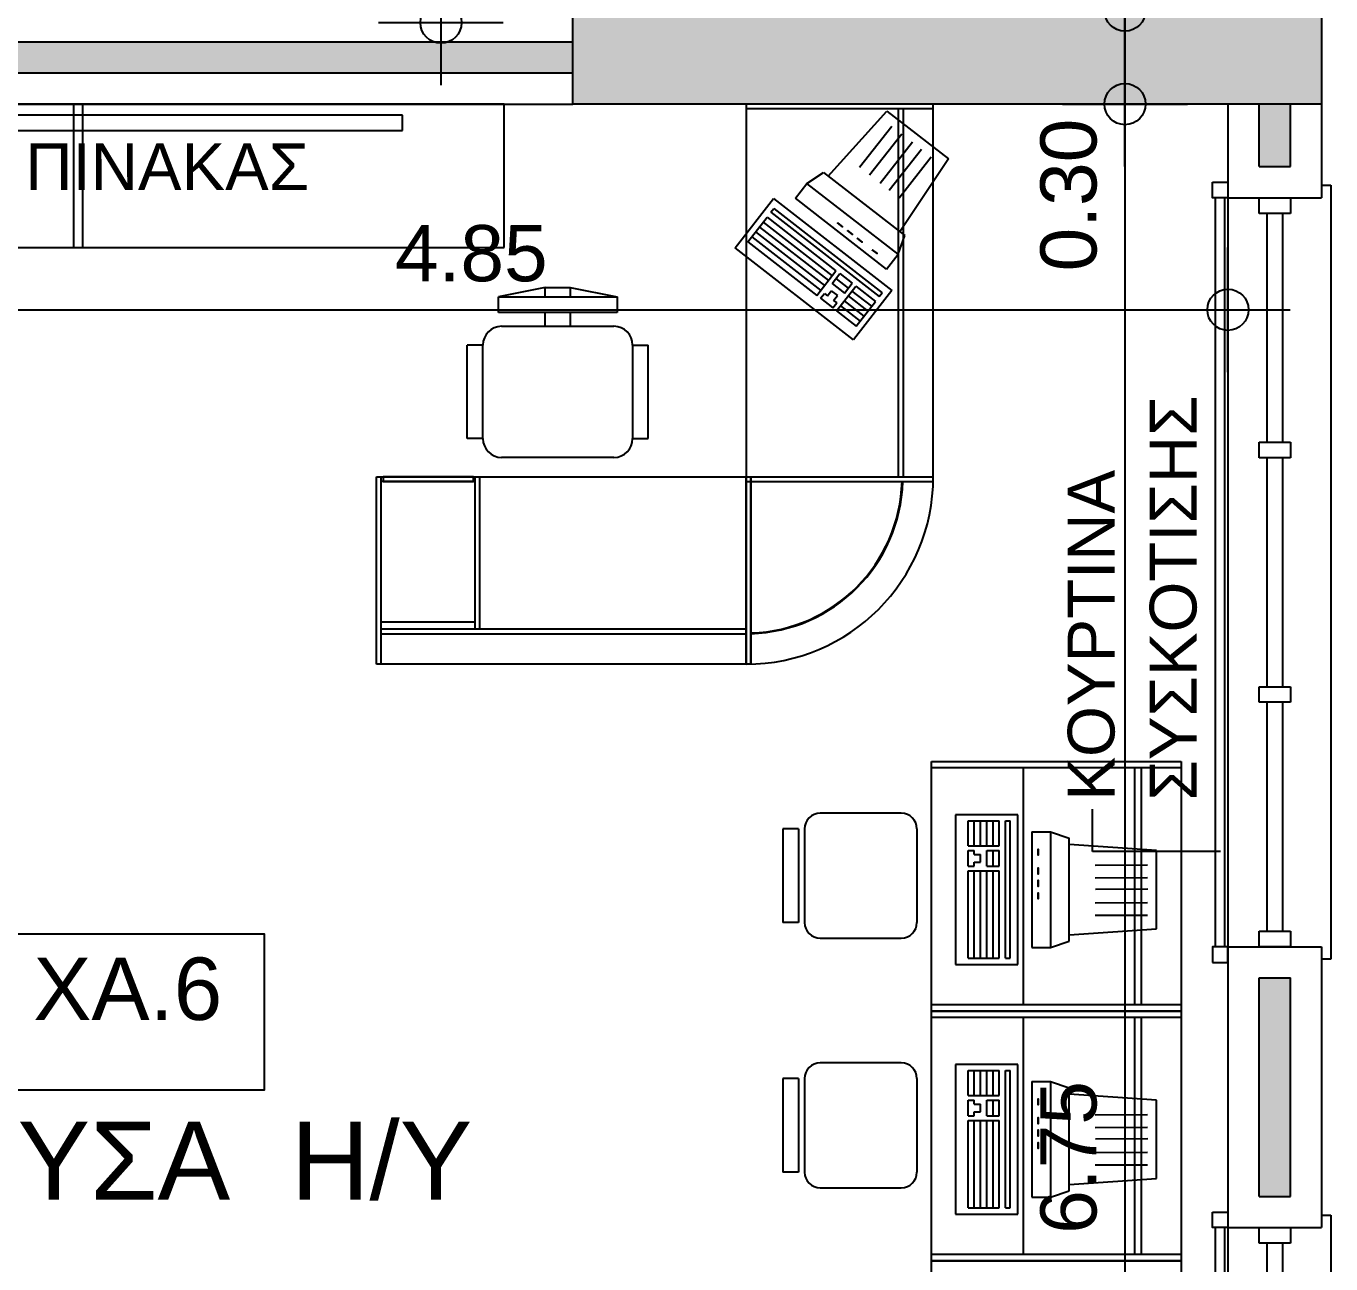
# Model space of a CAD drawing. Header units: metres. Extents: x -11 to 85, y -301 to 135.
# Drawn here: x 43.622 to 47.804, y -117.324 to -113.357 of the extents above; entities that cross this region are included whole.
import ezdxf

# ---------------------------------------------------------------- set-up
doc = ezdxf.new("R2010")
doc.units = ezdxf.units.M
doc.header["$LTSCALE"] = 0.036
doc.header["$PDMODE"] = 2
for name, color, linetype in [('arxitek aorofos', 252, 'Continuous'), ('DIMBLK', 252, 'Continuous'), ('electext', 20, 'Continuous'), ('Epipla', 252, 'Continuous'), ('HLEK_FL001_SYMBOLS', 230, 'Continuous'), ('Parathira', 252, 'Continuous')]:
    doc.layers.add(name, color=color, linetype=linetype)
doc.styles.add('COMU-N', font='arial.ttf')
doc.styles.get("Standard").update_dxf_attribs({"font": 'arial.ttf'})
doc.dimstyles.new('CADWDOT', dxfattribs={"dimscale": 0.1, "dimtxt": 1.8, "dimasz": 0.08, "dimexe": 2, "dimexo": 0, "dimgap": 0.09, "dimtad": 0, "dimrnd": 0.001, "dimzin": 0, "dimdsep": 46, "dimtxsty": 'Standard', "dimblk1": 'ARTDIM', "dimblk2": 'ARTDIM', "dimsah": 1, "dimcen": 0.09, "dimdle": 0.05, "dimse1": 1, "dimse2": 1, "dimadec": 0, "dimazin": 0, "dimtfac": 1, "dimtmove": 0, "dimatfit": 3, "dimldrblk": 'ARTDIM', "dimfxl": 2, "dimtvp": 0.9999, "dimtolj": 1, "dimtzin": 0, "dimarcsym": 0})

# ---------------------------------------------------------------- blocks, each defined once
blk = doc.blocks.new('A$C52D13D70')
at = {"layer": 'Parathira'}
for p, q in [((-0.33, 0.04), (-0.33, -2.44)), ((-0.3, 0.04), (-0.33, 0.04)), ((-0.1, 0), (-0.2, 0)), ((-0.2, 0), (-0.2, -0.05)), ((-0.1, -0.05), (-0.1, 0)), ((0, 0), (0, -2.4)), ((-0.2, -0.05), (-0.1, -0.05)), ((-0.175, -0.05), (-0.175, -0.7833)), ((-0.125, -0.05), (-0.125, -0.7833)), ((-0.1, -0.7833), (-0.2, -0.7833)), ((-0.2, -0.7833), (-0.2, -0.8333)), ((-0.1, -0.8333), (-0.1, -0.7833)), ((-0.2, -0.8333), (-0.1, -0.8333)), ((-0.175, -0.8333), (-0.175, -1.5667)), ((-0.125, -0.8333), (-0.125, -1.5667)), ((-0.1, -1.5667), (-0.2, -1.5667)), ((-0.2, -1.5667), (-0.2, -1.6167)), ((-0.1, -1.6167), (-0.1, -1.5667)), ((-0.2, -1.6167), (-0.1, -1.6167)), ((-0.175, -1.6167), (-0.175, -2.35)), ((-0.125, -1.6167), (-0.125, -2.35)), ((-0.1, -2.35), (-0.2, -2.35)), ((-0.2, -2.35), (-0.2, -2.4)), ((-0.1, -2.4), (-0.1, -2.35)), ((-0.2, -2.4), (-0.1, -2.4)), ((-0.33, -2.44), (-0.3, -2.44))]:
    blk.add_line(p, q, dxfattribs=at)
blk = doc.blocks.new('ARTDIM')
at = {"layer": 'DIMBLK'}
for p, q in [((0, -24.9975), (0, 24.9975)), ((-24.9975, 0), (24.9975, 0))]:
    blk.add_line(p, q, dxfattribs=at)
blk.add_circle((0, 0), 8.25, dxfattribs=at)
blk = doc.blocks.new('*D1128')
at = {"layer": 'arxitek aorofos', "color": 0, "lineweight": -2}
blk.add_line((47.1437, -109.8655), (47.1437, -113.2995), dxfattribs=at)
at = {"layer": 'Defpoints', "color": 0, "transparency": 16777216}
for p in [(47.4855, -109.8575), (47.1437, -113.3075), (47.4855, -113.3075)]:
    blk.add_point(p, dxfattribs=at)
at = {"layer": 'arxitek aorofos', "color": 0, "lineweight": -2, "xscale": 0.008, "yscale": 0.008, "zscale": 0.008}
for p, rotation in [((47.1437, -109.8575), 90), ((47.1437, -113.3075), 270)]:
    blk.add_blockref('ARTDIM', p, dxfattribs=dict(at, rotation=rotation))
at = {"layer": 'arxitek aorofos', "color": 0, "insert": (46.9637, -111.5825), "char_height": 0.18, "attachment_point": 5, "rotation": 90}
blk.add_mtext('\\A1;3.45', dxfattribs=at)
blk = doc.blocks.new('*D1129')
at = {"layer": 'arxitek aorofos', "color": 0, "lineweight": -2}
for p, q in [((47.1437, -113.3155), (47.1437, -113.5995)), ((47.1437, -113.6075), (47.1437, -114.1821))]:
    blk.add_line(p, q, dxfattribs=at)
at = {"layer": 'Defpoints', "color": 0, "transparency": 16777216}
for p in [(47.5855, -113.3075), (47.1437, -113.6075), (47.5855, -113.6075)]:
    blk.add_point(p, dxfattribs=at)
at = {"layer": 'arxitek aorofos', "color": 0, "lineweight": -2, "xscale": 0.008, "yscale": 0.008, "zscale": 0.008}
for p, rotation in [((47.1437, -113.3075), 90), ((47.1437, -113.6075), 270)]:
    blk.add_blockref('ARTDIM', p, dxfattribs=dict(at, rotation=rotation))
at = {"layer": 'arxitek aorofos', "color": 0, "insert": (46.9637, -113.8988), "char_height": 0.18, "attachment_point": 5, "rotation": 90}
blk.add_mtext('\\A1;0.30', dxfattribs=at)
blk = doc.blocks.new('*D1130')
at = {"layer": 'arxitek aorofos', "color": 0, "lineweight": -2}
blk.add_line((47.1437, -113.6155), (47.1437, -120.3495), dxfattribs=at)
at = {"layer": 'Defpoints', "color": 0, "transparency": 16777216}
for p in [(46.5355, -113.6075), (46.5355, -120.3575), (47.1437, -120.3575)]:
    blk.add_point(p, dxfattribs=at)
at = {"layer": 'arxitek aorofos', "color": 0, "lineweight": -2, "xscale": 0.008, "yscale": 0.008, "zscale": 0.008}
for p, rotation in [((47.1437, -113.6075), 90), ((47.1437, -120.3575), 270)]:
    blk.add_blockref('ARTDIM', p, dxfattribs=dict(at, rotation=rotation))
at = {"layer": 'arxitek aorofos', "color": 0, "insert": (46.9637, -116.9825), "char_height": 0.18, "attachment_point": 5, "rotation": 90}
blk.add_mtext('\\A1;6.75', dxfattribs=at)
blk = doc.blocks.new('*D1138')
at = {"layer": 'arxitek aorofos', "color": 0, "lineweight": -2}
blk.add_line((42.6317, -114.2664), (47.4657, -114.2664), dxfattribs=at)
at = {"layer": 'Defpoints', "color": 0, "transparency": 16777216}
for p in [(47.4737, -114.2664), (42.6237, -114.8288), (47.4737, -114.8288)]:
    blk.add_point(p, dxfattribs=at)
at = {"layer": 'arxitek aorofos', "color": 0, "lineweight": -2, "xscale": 0.008, "yscale": 0.008, "zscale": 0.008, "rotation": 180}
blk.add_blockref('ARTDIM', (42.6237, -114.2664), dxfattribs=at)
at = {"layer": 'arxitek aorofos', "color": 0, "lineweight": -2, "xscale": 0.008, "yscale": 0.008, "zscale": 0.008}
blk.add_blockref('ARTDIM', (47.4737, -114.2664), dxfattribs=at)
at = {"layer": 'arxitek aorofos', "color": 0, "insert": (45.0487, -114.0864), "char_height": 0.18, "attachment_point": 5}
blk.add_mtext('\\A1;4.85', dxfattribs=at)
blk = doc.blocks.new('A$C074263FA')
at = {"layer": 'Epipla'}
for p, q in [((0.05, -0.01), (2.45, -0.01)), ((0.05, -0.04), (2.45, -0.04))]:
    blk.add_line(p, q, dxfattribs=at)
for points in [[(0, -0.05), (0, 0), (0.05, 0), (0.05, -0.05)], [(2.5, -0.05), (2.5, 0), (2.45, 0), (2.45, -0.05)]]:
    blk.add_lwpolyline(points, close=True, dxfattribs=at)
blk = doc.blocks.new('*D1891')
at = {"layer": 'Defpoints', "color": 0, "transparency": 16777216}
for p in [(44.5894, -109.8908), (44.5894, -113.3464), (44.9513, -113.3464)]:
    blk.add_point(p, dxfattribs=at)
at = {"layer": 'HLEK_FL001_SYMBOLS', "color": 0, "lineweight": -2, "transparency": 16777216}
blk.add_line((44.9513, -109.8988), (44.9513, -113.3384), dxfattribs=at)
at = {"layer": 'HLEK_FL001_SYMBOLS', "color": 0, "lineweight": -2, "transparency": 16777216, "xscale": 0.008, "yscale": 0.008, "zscale": 0.008}
for p, rotation in [((44.9513, -109.8908), 90), ((44.9513, -113.3464), 270)]:
    blk.add_blockref('ARTDIM', p, dxfattribs=dict(at, rotation=rotation))
at = {"layer": 'HLEK_FL001_SYMBOLS', "color": 0, "transparency": 16777216, "insert": (44.7674, -111.6186), "char_height": 0.18, "attachment_point": 5, "rotation": 90}
blk.add_mtext('\\A1;3.46', dxfattribs=at)

msp = doc.modelspace()

# ---------------------------------------------------------------- hatches: boundary and pattern name
at = {"layer": 'arxitek aorofos'}
for points in [[(47.4737, -113.3075), (45.3737, -113.3075), (45.3737, -113.6075), (47.7737, -113.6075), (47.7737, -112.1075), (47.4737, -112.1075)], [(45.3737, -113.4075), (42.6237, -113.4075), (42.6237, -113.5075), (45.3737, -113.5075)], [(47.6737, -113.6075), (47.5737, -113.6075), (47.5737, -113.8075), (47.6737, -113.8075)], [(47.6737, -116.4075), (47.5737, -116.4075), (47.5737, -117.1075), (47.6737, -117.1075)]]:
    msp.add_hatch(color=256, dxfattribs=at).paths.add_polyline_path(points)

# ---------------------------------------------------------------- linework, layer by layer
for p, q in [((47.7737, -112.1075), (47.7737, -113.6075)), ((45.3737, -113.6075), (45.3737, -113.3075)), ((42.6237, -113.4075), (45.3737, -113.4075)), ((42.6237, -113.5075), (45.3737, -113.5075)), ((42.6237, -113.6075), (45.3737, -113.6075)), ((43.8038, -113.6075), (42.6237, -113.6075)), ((45.1542, -113.6075), (43.7732, -113.6075)), ((43.7732, -113.6075), (43.7732, -114.0667)), ((43.8038, -114.0667), (43.8038, -113.6075)), ((45.1542, -114.0667), (45.1542, -113.6075)), ((47.7737, -113.6075), (45.3737, -113.6075)), ((45.9294, -113.6075), (45.9294, -114.8172)), ((46.5292, -113.6225), (45.9294, -113.6225)), ((46.4169, -113.6225), (46.4169, -114.8022)), ((46.4329, -113.6225), (46.4329, -114.8022)), ((46.5292, -114.8022), (46.5292, -113.6075)), ((47.4737, -113.6075), (47.4737, -113.9075)), ((47.5737, -113.8075), (47.5737, -113.6075)), ((47.6737, -113.8075), (47.6737, -113.6075)), ((47.7737, -113.6075), (47.7737, -113.9075)), ((44.828, -113.6424), (43.0495, -113.6424)), ((44.828, -113.6924), (44.828, -113.6424)), ((46.1929, -113.8386), (46.3804, -113.6297)), ((46.3804, -113.6297), (46.5779, -113.7831)), ((43.0495, -113.6924), (44.828, -113.6924)), ((46.5779, -113.7831), (46.4219, -114.0165)), ((46.1245, -113.8615), (46.1771, -113.8263)), ((46.1771, -113.8263), (46.4377, -114.0287)), ((47.5737, -113.8075), (47.6737, -113.8075)), ((46.0877, -113.9088), (46.1245, -113.8615)), ((46.4167, -114.0884), (46.1245, -113.8615)), ((45.8947, -114.0681), (46.0174, -113.9101)), ((46.0174, -113.9101), (46.3965, -114.2045)), ((46.3799, -114.1358), (46.0877, -113.9088)), ((47.4737, -113.9075), (47.7737, -113.9075)), ((46.0086, -113.954, 0.0001), (46.0178, -113.9421, 0.0001)), ((46.0086, -113.954, 0.0001), (46.3561, -114.2238, 0.0001)), ((46.0178, -113.9421, 0.0001), (46.3653, -114.212, 0.0001)), ((45.935, -114.0487, 0.0001), (45.9964, -113.9698, 0.0001)), ((45.9841, -113.9856, 0.0001), (46.2052, -114.1573, 0.0001)), ((45.9964, -113.9698, 0.0001), (46.2175, -114.1415, 0.0001)), ((45.9473, -114.0329, 0.0001), (46.1684, -114.2047, 0.0001)), ((45.9596, -114.0172, 0.0001), (46.1807, -114.1889, 0.0001)), ((45.9718, -114.0014, 0.0001), (46.193, -114.1731, 0.0001)), ((46.4167, -114.0884), (46.4377, -114.0287)), ((42.6237, -114.0667), (43.8038, -114.0667)), ((43.7732, -114.0667), (45.1542, -114.0667)), ((46.2738, -114.3625), (45.8947, -114.0681)), ((45.935, -114.0487, 0.0001), (46.1562, -114.2205, 0.0001)), ((46.3799, -114.1358), (46.4167, -114.0884)), ((46.1562, -114.2205, 0.0001), (46.2175, -114.1415, 0.0001)), ((46.2048, -114.1823, 0.0001), (46.2293, -114.1507, 0.0001)), ((46.2171, -114.1665, 0.0001), (46.2566, -114.1972, 0.0001)), ((46.2293, -114.1507, 0.0001), (46.2688, -114.1814, 0.0001)), ((45.2858, -114.1954), (45.1358, -114.2254)), ((45.2858, -114.2254), (45.2858, -114.1954)), ((45.2858, -114.1954), (45.3658, -114.1954)), ((45.3658, -114.1954), (45.5158, -114.2254)), ((45.3658, -114.1954), (45.3658, -114.2254)), ((46.1902, -114.2216, 0.0001), (46.2024, -114.2058, 0.0001)), ((46.2024, -114.2058, 0.0001), (46.2222, -114.2211, 0.0001)), ((46.2048, -114.1823, 0.0001), (46.2443, -114.213, 0.0001)), ((46.2194, -114.2696, 0.0001), (46.2807, -114.1906, 0.0001)), ((46.2443, -114.213, 0.0001), (46.2688, -114.1814, 0.0001)), ((46.2684, -114.2064, 0.0001), (46.3316, -114.2554, 0.0001)), ((46.3965, -114.2045), (46.2738, -114.3625)), ((46.2807, -114.1906, 0.0001), (46.3439, -114.2396, 0.0001)), ((45.1358, -114.2254), (45.5158, -114.2254)), ((45.1358, -114.2754), (45.1358, -114.2254)), ((45.5158, -114.2254), (45.5158, -114.2754)), ((46.168, -114.2297, 0.0001), (46.1803, -114.2139, 0.0001)), ((46.168, -114.2297, 0.0001), (46.2075, -114.2604, 0.0001)), ((46.1803, -114.2139, 0.0001), (46.1902, -114.2216, 0.0001)), ((46.2075, -114.2604, 0.0001), (46.2198, -114.2446, 0.0001)), ((46.2099, -114.2369, 0.0001), (46.2222, -114.2211, 0.0001)), ((46.2099, -114.2369, 0.0001), (46.2198, -114.2446, 0.0001)), ((46.2439, -114.238, 0.0001), (46.3071, -114.287, 0.0001)), ((46.2562, -114.2222, 0.0001), (46.3193, -114.2712, 0.0001)), ((46.2825, -114.3186, 0.0001), (46.3439, -114.2396, 0.0001)), ((46.3561, -114.2238, 0.0001), (46.3653, -114.212, 0.0001)), ((45.5158, -114.2754), (45.1358, -114.2754)), ((45.2858, -114.3194), (45.2858, -114.2754)), ((45.3658, -114.2754), (45.3658, -114.3194)), ((46.2194, -114.2696, 0.0001), (46.2825, -114.3186, 0.0001)), ((46.2316, -114.2538, 0.0001), (46.2948, -114.3028, 0.0001)), ((45.1458, -114.3194), (45.5058, -114.3194)), ((45.0858, -114.3794), (45.0358, -114.3794)), ((45.0358, -114.6794), (45.0358, -114.3794)), ((45.0858, -114.6794), (45.0858, -114.3794)), ((45.5658, -114.3794), (45.6158, -114.3794)), ((45.5658, -114.3794), (45.5658, -114.6794)), ((45.6158, -114.6794), (45.6158, -114.3794)), ((45.0858, -114.6794), (45.0358, -114.6794)), ((45.5658, -114.6794), (45.6158, -114.6794)), ((45.5058, -114.7394), (45.1458, -114.7394)), ((44.7448, -115.4019), (44.7448, -114.8022)), ((44.7448, -114.8022), (45.9444, -114.8022)), ((44.7598, -115.4019), (44.7598, -114.8022)), ((45.0597, -114.8172), (44.7598, -114.8172)), ((45.0552, -114.8021), (44.7665, -114.8021)), ((44.7665, -114.8021), (44.7665, -114.8172)), ((44.7665, -114.8172), (45.0552, -114.8172)), ((45.0552, -114.8172), (45.0552, -114.8021)), ((45.0597, -114.8021), (45.0597, -115.2897)), ((45.0597, -114.8021), (45.0745, -114.8021)), ((45.0745, -114.8021), (45.0745, -115.2897)), ((45.9294, -114.8022), (45.9294, -115.4019)), ((45.9294, -114.8022), (46.5292, -114.8022)), ((45.9294, -114.8022), (46.5292, -114.8022)), ((45.9294, -115.4019), (45.9294, -114.8022)), ((45.9294, -114.8172), (46.5292, -114.8172)), ((45.9444, -114.8022), (45.9444, -115.4019)), ((45.9444, -115.4019), (45.9444, -114.8022)), ((45.9444, -114.8172), (46.5292, -114.8172)), ((45.0597, -115.2678), (44.7598, -115.2678)), ((45.9294, -115.2897), (44.7598, -115.2897)), ((45.9294, -115.3057), (44.7598, -115.3057)), ((45.9444, -115.4019), (44.7448, -115.4019)), ((46.5237, -116.5136), (46.5237, -115.7136)), ((46.5237, -115.7136), (47.3237, -115.7136)), ((47.3237, -115.7136), (47.3237, -116.5136)), ((46.5237, -115.7336), (47.3237, -115.7336)), ((46.8185, -116.4936), (46.8185, -115.7336)), ((47.1739, -115.7336), (47.1739, -116.4936)), ((47.1954, -115.7336), (47.1954, -116.4936)), ((46.4268, -115.8799), (46.1668, -115.8799)), ((47.04, -116.0023), (47.04, -115.8664)), ((46.8008, -115.8843, -0.295), (46.6008, -115.8843, -0.295)), ((46.6008, -115.8843, -0.295), (46.6008, -116.3643, -0.295)), ((46.6408, -115.9043, -0.2948), (46.7408, -115.9043, -0.2948)), ((46.6408, -115.9843, -0.2948), (46.6408, -115.9043, -0.2948)), ((46.6608, -115.9843, -0.2948), (46.6608, -115.9043, -0.2948)), ((46.6808, -115.9843, -0.2948), (46.6808, -115.9043, -0.2948)), ((46.7008, -115.9843, -0.2948), (46.7008, -115.9043, -0.2948)), ((46.7208, -115.9843, -0.2948), (46.7208, -115.9043, -0.2948)), ((46.7408, -115.9843, -0.2948), (46.7408, -115.9043, -0.2948)), ((46.7608, -116.3443, -0.2948), (46.7608, -115.9043, -0.2948)), ((46.7608, -115.9043, -0.2948), (46.7758, -115.9043, -0.2948)), ((46.7758, -116.3443, -0.2948), (46.7758, -115.9043, -0.2948)), ((46.8008, -116.3643, -0.295), (46.8008, -115.8843, -0.295)), ((46.0468, -115.9299), (46.0468, -116.2299)), ((46.0968, -115.9299), (46.0468, -115.9299)), ((46.0968, -115.9299), (46.0968, -116.2299)), ((46.1168, -115.9299), (46.1168, -116.2299)), ((46.4768, -115.9299), (46.4768, -116.2299)), ((46.8449, -115.9395, -0.295), (46.9049, -115.9395, -0.295)), ((46.8449, -115.9395, -0.295), (46.8449, -116.3095, -0.295)), ((46.9049, -115.9395, -0.295), (46.9649, -115.9595, -0.295)), ((46.9049, -115.9395, -0.295), (46.9049, -116.3095, -0.295)), ((46.9649, -116.2895, -0.295), (46.9649, -115.9595, -0.295)), ((46.6408, -115.9843, -0.2948), (46.7408, -115.9843, -0.2948)), ((46.6408, -115.9993, -0.2948), (46.6608, -115.9993, -0.2948)), ((46.6408, -116.0493, -0.2948), (46.6408, -115.9993, -0.2948)), ((46.6608, -116.0118, -0.2948), (46.6608, -115.9993, -0.2948)), ((46.7008, -115.9993, -0.2948), (46.7408, -115.9993, -0.2948)), ((46.7008, -116.0493, -0.2948), (46.7008, -115.9993, -0.2948)), ((46.7208, -116.0493, -0.2948), (46.7208, -115.9993, -0.2948)), ((46.7408, -116.0493, -0.2948), (46.7408, -115.9993, -0.2948)), ((47.2449, -115.9995, -0.295), (46.9649, -115.9795, -0.295)), ((47.4502, -116.0023), (47.04, -116.0023)), ((47.2449, -116.2495, -0.295), (47.2449, -115.9995, -0.295)), ((46.6408, -116.0493, -0.2948), (46.6608, -116.0493, -0.2948)), ((46.6608, -116.0118, -0.2948), (46.6808, -116.0118, -0.2948)), ((46.6608, -116.0368, -0.2948), (46.6808, -116.0368, -0.2948)), ((46.6608, -116.0493, -0.2948), (46.6608, -116.0368, -0.2948)), ((46.6808, -116.0368, -0.2948), (46.6808, -116.0118, -0.2948)), ((46.7008, -116.0493, -0.2948), (46.7408, -116.0493, -0.2948)), ((46.6408, -116.3443, -0.2948), (46.6408, -116.0643, -0.2948)), ((46.6408, -116.0643, -0.2948), (46.7408, -116.0643, -0.2948)), ((46.6608, -116.3443, -0.2948), (46.6608, -116.0643, -0.2948)), ((46.6808, -116.3443, -0.2948), (46.6808, -116.0643, -0.2948)), ((46.7008, -116.3443, -0.2948), (46.7008, -116.0643, -0.2948)), ((46.7208, -116.3443, -0.2948), (46.7208, -116.0643, -0.2948)), ((46.7408, -116.3443, -0.2948), (46.7408, -116.0643, -0.2948)), ((46.0968, -116.2299), (46.0468, -116.2299)), ((46.9649, -116.2695, -0.295), (47.2449, -116.2495, -0.295)), ((47.3237, -116.2409), (47.3237, -117.3136)), ((46.1668, -116.2799), (46.4268, -116.2799)), ((46.9049, -116.3095, -0.295), (46.9649, -116.2895, -0.295)), ((46.8449, -116.3095, -0.295), (46.9049, -116.3095, -0.295)), ((47.4737, -116.3075), (47.7737, -116.3075)), ((47.4737, -116.3075), (47.4737, -117.2075)), ((47.7737, -116.3075), (47.7737, -117.2075)), ((46.6008, -116.3643, -0.295), (46.8008, -116.3643, -0.295)), ((46.6408, -116.3443, -0.2948), (46.7408, -116.3443, -0.2948)), ((46.7608, -116.3443, -0.2948), (46.7758, -116.3443, -0.2948)), ((47.5737, -117.1075), (47.5737, -116.4075)), ((47.5737, -116.4075), (47.6737, -116.4075)), ((47.6737, -117.1075), (47.6737, -116.4075)), ((47.3237, -116.4936), (46.5237, -116.4936)), ((46.5237, -117.3136), (46.5237, -116.5136)), ((46.5237, -116.5136), (47.3237, -116.5136)), ((46.5237, -116.5136), (47.3237, -116.5136)), ((46.5237, -116.5136), (47.3237, -116.5136)), ((46.5237, -116.5136), (47.3237, -116.5136)), ((47.3237, -116.5136), (46.5237, -116.5136)), ((46.5237, -116.5336), (47.3237, -116.5336)), ((46.8185, -117.2936), (46.8185, -116.5336)), ((47.1739, -116.5336), (47.1739, -117.2936)), ((47.1954, -116.5336), (47.1954, -117.2936)), ((46.4268, -116.6799), (46.1668, -116.6799)), ((46.8008, -116.6843, -0.295), (46.6008, -116.6843, -0.295)), ((46.6008, -116.6843, -0.295), (46.6008, -117.1643, -0.295)), ((46.6408, -116.7043, -0.2948), (46.7408, -116.7043, -0.2948)), ((46.6408, -116.7843, -0.2948), (46.6408, -116.7043, -0.2948)), ((46.6608, -116.7843, -0.2948), (46.6608, -116.7043, -0.2948)), ((46.6808, -116.7843, -0.2948), (46.6808, -116.7043, -0.2948)), ((46.7008, -116.7843, -0.2948), (46.7008, -116.7043, -0.2948)), ((46.7208, -116.7843, -0.2948), (46.7208, -116.7043, -0.2948)), ((46.7408, -116.7843, -0.2948), (46.7408, -116.7043, -0.2948)), ((46.7608, -117.1443, -0.2948), (46.7608, -116.7043, -0.2948)), ((46.7608, -116.7043, -0.2948), (46.7758, -116.7043, -0.2948)), ((46.7758, -117.1443, -0.2948), (46.7758, -116.7043, -0.2948)), ((46.8008, -117.1643, -0.295), (46.8008, -116.6843, -0.295)), ((46.0468, -116.7299), (46.0468, -117.0299)), ((46.0968, -116.7299), (46.0468, -116.7299)), ((46.0968, -116.7299), (46.0968, -117.0299)), ((46.1168, -116.7299), (46.1168, -117.0299)), ((46.4768, -116.7299), (46.4768, -117.0299)), ((46.8449, -116.7395, -0.295), (46.9049, -116.7395, -0.295)), ((46.8449, -116.7395, -0.295), (46.8449, -117.1095, -0.295)), ((46.9049, -116.7395, -0.295), (46.9649, -116.7595, -0.295)), ((46.9049, -116.7395, -0.295), (46.9049, -117.1095, -0.295)), ((46.9649, -117.0895, -0.295), (46.9649, -116.7595, -0.295)), ((46.6408, -116.7843, -0.2948), (46.7408, -116.7843, -0.2948)), ((46.6408, -116.7993, -0.2948), (46.6608, -116.7993, -0.2948)), ((46.6408, -116.8493, -0.2948), (46.6408, -116.7993, -0.2948)), ((46.6608, -116.8118, -0.2948), (46.6608, -116.7993, -0.2948)), ((46.7008, -116.7993, -0.2948), (46.7408, -116.7993, -0.2948)), ((46.7008, -116.8493, -0.2948), (46.7008, -116.7993, -0.2948)), ((46.7208, -116.8493, -0.2948), (46.7208, -116.7993, -0.2948)), ((46.7408, -116.8493, -0.2948), (46.7408, -116.7993, -0.2948)), ((47.2449, -116.7995, -0.295), (46.9649, -116.7795, -0.295)), ((47.2449, -117.0495, -0.295), (47.2449, -116.7995, -0.295)), ((46.6608, -116.8118, -0.2948), (46.6808, -116.8118, -0.2948)), ((46.6608, -116.8368, -0.2948), (46.6808, -116.8368, -0.2948)), ((46.6608, -116.8493, -0.2948), (46.6608, -116.8368, -0.2948)), ((46.6808, -116.8368, -0.2948), (46.6808, -116.8118, -0.2948)), ((46.6408, -116.8493, -0.2948), (46.6608, -116.8493, -0.2948)), ((46.6408, -117.1443, -0.2948), (46.6408, -116.8643, -0.2948)), ((46.6408, -116.8643, -0.2948), (46.7408, -116.8643, -0.2948)), ((46.6608, -117.1443, -0.2948), (46.6608, -116.8643, -0.2948)), ((46.6808, -117.1443, -0.2948), (46.6808, -116.8643, -0.2948)), ((46.7008, -116.8493, -0.2948), (46.7408, -116.8493, -0.2948)), ((46.7008, -117.1443, -0.2948), (46.7008, -116.8643, -0.2948)), ((46.7208, -117.1443, -0.2948), (46.7208, -116.8643, -0.2948)), ((46.7408, -117.1443, -0.2948), (46.7408, -116.8643, -0.2948)), ((46.0968, -117.0299), (46.0468, -117.0299)), ((46.9649, -117.0695, -0.295), (47.2449, -117.0495, -0.295)), ((46.1668, -117.0799), (46.4268, -117.0799)), ((46.9049, -117.1095, -0.295), (46.9649, -117.0895, -0.295)), ((46.8449, -117.1095, -0.295), (46.9049, -117.1095, -0.295)), ((47.5737, -117.1075), (47.6737, -117.1075)), ((46.6008, -117.1643, -0.295), (46.8008, -117.1643, -0.295)), ((46.6408, -117.1443, -0.2948), (46.7408, -117.1443, -0.2948)), ((46.7608, -117.1443, -0.2948), (46.7758, -117.1443, -0.2948)), ((47.4737, -117.2075), (47.7737, -117.2075)), ((47.3237, -117.2936), (46.5237, -117.2936)), ((46.5237, -118.1136), (46.5237, -117.3136)), ((46.5237, -117.3136), (47.3237, -117.3136)), ((46.5237, -117.3136), (47.3237, -117.3136)), ((46.5237, -117.3136), (47.3237, -117.3136)), ((46.5237, -117.3136), (47.3237, -117.3136)), ((47.3237, -117.3136), (46.5237, -117.3136)), ((47.3237, -117.3136), (47.3237, -118.1136))]:
    msp.add_line(p, q, dxfattribs=at)
at = {"layer": 'arxitek aorofos', "extrusion": (0.107822, 0.138841, 0.984428)}
for p, q in [((46.3964, -113.679, 0.2954), (46.2931, -113.8107, 0.3253)), ((46.428, -113.7036, 0.2954), (46.3247, -113.8352, 0.3253)), ((46.4628, -113.7296, 0.2951), (46.3595, -113.8613, 0.325)), ((46.4914, -113.7527, 0.2954), (46.3881, -113.8844, 0.3253)), ((46.523, -113.7773, 0.2954), (46.4197, -113.909, 0.3253))]:
    msp.add_line(p, q, dxfattribs=at)
at = {"layer": 'arxitek aorofos', "extrusion": (0.175791, 2.64575e-15, 0.984428)}
for p, q in [((47.2158, -116.0464, 0.0004), (47.0484, -116.0472, 0.0303)), ((47.2158, -116.0865, 0.0004), (47.0484, -116.0873, 0.0303)), ((47.2166, -116.1232, 0.0001), (47.0492, -116.124, 0.03)), ((47.2158, -116.1667, 0.0004), (47.0484, -116.1675, 0.0303)), ((47.2158, -116.2068, 0.0004), (47.0484, -116.2076, 0.0303)), ((47.2158, -116.8464, 0.0004), (47.0484, -116.8472, 0.0303)), ((47.2158, -116.8865, 0.0004), (47.0484, -116.8873, 0.0303)), ((47.2166, -116.9232, 0.0001), (47.0492, -116.924, 0.03)), ((47.2158, -116.9667, 0.0004), (47.0484, -116.9675, 0.0303)), ((47.2158, -117.0068, 0.0004), (47.0484, -117.0076, 0.0303))]:
    msp.add_line(p, q, dxfattribs=at)
at = {"layer": 'arxitek aorofos'}
for centre, radius, start, end in [((45.1458, -114.3794), 0.06, 90, 180), ((45.5058, -114.3794), 0.06, 0, 90), ((45.1458, -114.6794), 0.06, 180, 270), ((45.5058, -114.6794), 0.06, 270, 0), ((45.9294, -114.8022), 0.5998, 270, 0), ((45.9294, -114.8022), 0.5023, 271.7106, 358.2894), ((45.9294, -114.8022), 0.5001, 271.9761, 358.2894), ((46.1668, -115.9299), 0.05, 90, 180), ((46.4268, -115.9299), 0.05, 0, 90), ((46.1668, -116.2299), 0.05, 180, 270), ((46.4268, -116.2299), 0.05, 270, 0), ((46.1668, -116.7299), 0.05, 90, 180), ((46.4268, -116.7299), 0.05, 0, 90), ((46.1668, -117.0299), 0.05, 180, 270), ((46.4268, -117.0299), 0.05, 270, 0)]:
    msp.add_arc(centre, radius, start, end, dxfattribs=at)
for points in [[(46.2226, -113.988, 0.03), (46.2384, -114.0003, 0.03), (46.2384, -114.0003, 0.015), (46.2226, -113.988, 0.015)], [(46.2542, -114.0125, 0.03), (46.27, -114.0248, 0.03), (46.27, -114.0248, 0.015), (46.2542, -114.0125, 0.015)], [(46.2858, -114.0371, 0.03), (46.3016, -114.0493, 0.03), (46.3016, -114.0493, 0.015), (46.2858, -114.0371, 0.015)], [(46.3332, -114.0739, 0.03), (46.349, -114.0861, 0.03), (46.349, -114.0861, 0.015), (46.3332, -114.0739, 0.015)], [(46.8652, -116.0144, -0.265), (46.8652, -115.9944, -0.265), (46.8652, -115.9944, -0.28), (46.8652, -116.0144, -0.28)], [(46.8652, -116.0744, -0.265), (46.8652, -116.0544, -0.265), (46.8652, -116.0544, -0.28), (46.8652, -116.0744, -0.28)], [(46.8652, -116.1144, -0.265), (46.8652, -116.0944, -0.265), (46.8652, -116.0944, -0.28), (46.8652, -116.1144, -0.28)], [(46.8652, -116.1544, -0.265), (46.8652, -116.1344, -0.265), (46.8652, -116.1344, -0.28), (46.8652, -116.1544, -0.28)], [(46.8652, -116.8144, -0.265), (46.8652, -116.7944, -0.265), (46.8652, -116.7944, -0.28), (46.8652, -116.8144, -0.28)], [(46.8652, -116.8744, -0.265), (46.8652, -116.8544, -0.265), (46.8652, -116.8544, -0.28), (46.8652, -116.8744, -0.28)], [(46.8652, -116.9144, -0.265), (46.8652, -116.8944, -0.265), (46.8652, -116.8944, -0.28), (46.8652, -116.9144, -0.28)], [(46.8652, -116.9544, -0.265), (46.8652, -116.9344, -0.265), (46.8652, -116.9344, -0.28), (46.8652, -116.9544, -0.28)]]:
    msp.add_3dface(points, dxfattribs=at)
at = {"layer": 'electext'}
msp.add_lwpolyline([(43.4351, -116.2663), (44.3846, -116.2663), (44.3846, -116.7673), (43.4351, -116.7673)], close=True, dxfattribs=at)

# ---------------------------------------------------------------- block references
at = {"layer": 'arxitek aorofos', "xscale": -1, "rotation": 270}
for p in [(47.4737, -116.3575), (47.4737, -119.6575)]:
    msp.add_blockref('A$C074263FA', p, dxfattribs=at)
at = {"layer": 'arxitek aorofos', "xscale": -1}
for p in [(47.4737, -113.9075), (47.4737, -117.2075)]:
    msp.add_blockref('A$C52D13D70', p, dxfattribs=at)

# ---------------------------------------------------------------- texts
at = {"layer": 'arxitek aorofos', "linetype": 'Continuous'}
msp.add_text('ΠΙΝΑΚΑΣ', height=0.15, dxfattribs=at).set_placement((43.6193, -113.8831))
at = {"layer": 'arxitek aorofos', "style": 'COMU-N'}
for s, p in [('ΣΥΣΚΟΤΙΣΗΣ', (47.373, -115.8391)), ('ΚΟΥΡΤΙΝΑ', (47.1102, -115.8391))]:
    msp.add_text(s, height=0.15, rotation=90, dxfattribs=at).set_placement(p)
msp.add_text('ΑΙΘΟΥΣΑ  H/Y', height=0.25, dxfattribs=at).set_placement((42.721, -117.1177))
at = {"layer": 'electext', "style": 'COMU-N'}
msp.add_text('XA.6', height=0.2, dxfattribs=at).set_placement((43.6448, -116.542))

# ---------------------------------------------------------------- dimensions: what is measured, and where the dimension line sits
at = {"layer": 'arxitek aorofos'}
for base, p1, p2, picture, middle in [((47.1437, -113.3075), (47.4855, -109.8575), (47.4855, -113.3075), '*D1128', (46.9637, -111.5825)), ((47.1437, -113.6075), (47.5855, -113.3075), (47.5855, -113.6075), '*D1129', (46.9637, -113.8988)), ((47.1437, -120.3575), (46.5355, -113.6075), (46.5355, -120.3575), '*D1130', (46.9637, -116.9825))]:
    dim = msp.add_linear_dim(base=base, p1=p1, p2=p2, angle=90, dimstyle='CADWDOT', dxfattribs=at)
    dim.commit()
    dim.dimension.update_dxf_attribs({"geometry": picture, "text_midpoint": middle})
dim = msp.add_linear_dim(base=(47.4737, -114.2664), p1=(42.6237, -114.8288), p2=(47.4737, -114.8288), dimstyle='CADWDOT', dxfattribs=at)
dim.commit()
dim.dimension.update_dxf_attribs({"geometry": '*D1138', "text_midpoint": (45.0487, -114.0864)})
at = {"layer": 'HLEK_FL001_SYMBOLS'}
dim = msp.add_linear_dim(base=(44.9513, -113.3464), p1=(44.5894, -109.8908), p2=(44.5894, -113.3464), angle=90, dimstyle='CADWDOT', override={"dimfxl": 0.18}, dxfattribs=at)
dim.commit()
dim.dimension.update_dxf_attribs({"geometry": '*D1891', "text_midpoint": (44.7674, -111.6186)})

doc.saveas('drawing.dxf')
